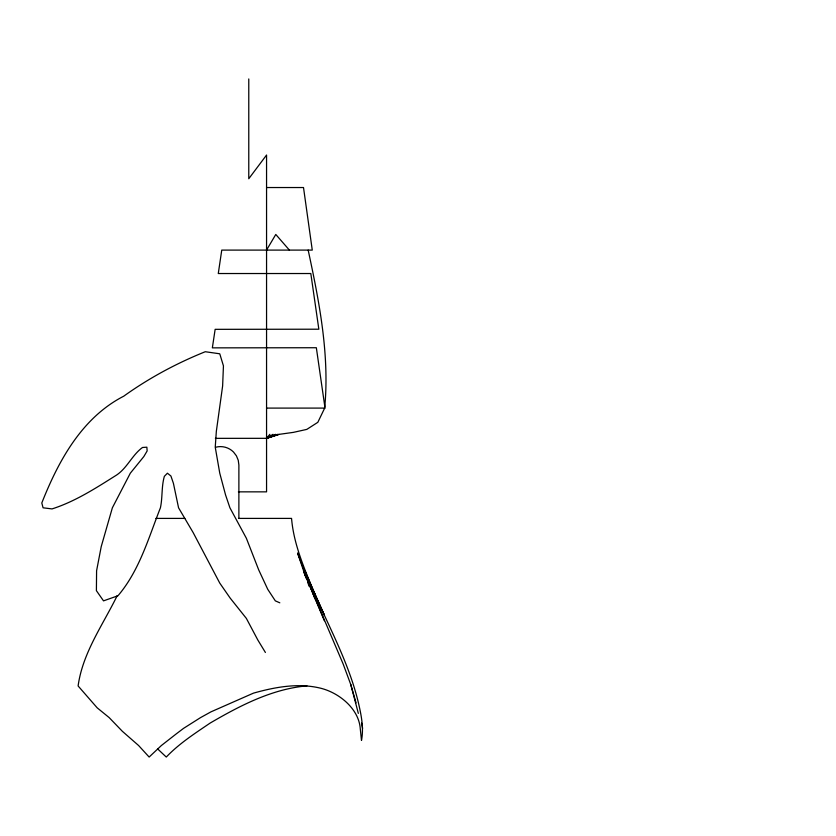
<?xml version="1.0" encoding="UTF-8"?>
<svg xmlns="http://www.w3.org/2000/svg" width="836" height="836" viewBox="0 0 836 836"><rect width="100%" height="100%" fill="white"/><g stroke="black" fill="none" stroke-linecap="round" stroke-linejoin="round"><path stroke-width="1.25" d="M266.559 408.093L325.037 408.093L316.342 347.734L212.354 347.86L215.145 329.332L318.84 329.206L310.814 273.529L218.28 273.529L221.759 250.1L312.267 250.1L303.51 187.536L266.559 187.536M238.824 518.404L291.555 518.404C293.885 546.65 306.342 572.66 316.562 598.701L304.618 570.57L324.337 615.129L313.312 590.968C329.447 627.742 349.03 663.554 358.435 702.888C361.256 715.156 363.932 727.842 361.497 740.414L360.285 728.877C358.947 708.823 339.332 692.992 321.034 688.31C298.598 682.678 275.326 687.004 253.496 693.128L210.975 711.844L200.577 717.591L183.586 728.344L176.333 733.83L161.39 745.513L149.142 757.05L138.598 745.513L122.369 731.312L109.161 717.591L97.185 707.831L78.114 685.969C82.586 652.979 102.838 624.941 117.197 595.671M324.776 406.85C329.593 354.203 319.174 301.409 308.17 250.1M324.681 408.093L317.826 422.316L306.802 429.39L293.384 432.369L279.37 434.323L266.559 438.325L215.374 438.346M266.538 250.1L275.786 234.456L289.402 250.1M278.942 434.323L266.559 438.325L269.871 434.323M277.656 434.323L266.559 438.325L272.964 434.323M266.559 438.325L275.619 434.323M306.916 685.854C271.93 689 239.984 705.657 210.097 723.098C194.809 733.475 179.134 743.57 166.28 757.05L157.659 748.941M238.385 491.85L266.559 491.85L266.559 155.026L248.773 178.737L248.773 78.95M155.872 518.404L184.84 518.404M279.82 602.819L275.326 600.865L267.76 589.338L258.7 569.88L246.369 538.259L229.921 507.797L225.563 494.943L219.763 473.207L215.239 447.187L216.336 431.355L222.627 385.971L223.442 365.875L219.763 353.795L205.269 351.726C176.96 363.106 150.02 377.538 125.055 395.24L123.822 396.149C81.865 417.634 58.395 461.002 41.8 502.979L43.075 507.797L52.031 508.915C75.344 501.464 96.161 487.921 116.747 474.942C127.312 467.784 132.192 455.014 142.475 447.49L146.864 447.187L147.146 450.949L143.834 456.56L130.311 473.207L112.369 507.797L101.219 546.639L96.589 570.758L96.401 590.665L103.518 600.865L117.97 595.755C139.413 570.622 148.515 537.997 160.418 507.797C162.654 497.42 161.379 486.594 164.358 476.332L167.409 473.207L170.92 476.018L173.418 483.323L178.559 507.797L193.158 532.595L219.763 583.1L230.182 598.106L246.369 618.41L257.822 640L265.399 652.467M324.358 620.751L303.98 572.085L343.115 663.909L350.827 684.694L358.341 713.39M314.911 598.691L297.564 553.004L306.049 578.104M307.888 582.901L309.257 586.485M350.702 684.329L356.052 702.877M361.56 723.098L362.625 728.375M238.877 518.404L238.887 465.046L238.25 460.27L236.41 455.829L233.484 452.004A18.632 18.476 -90 0 0 215.74 447.229"/></g></svg>
